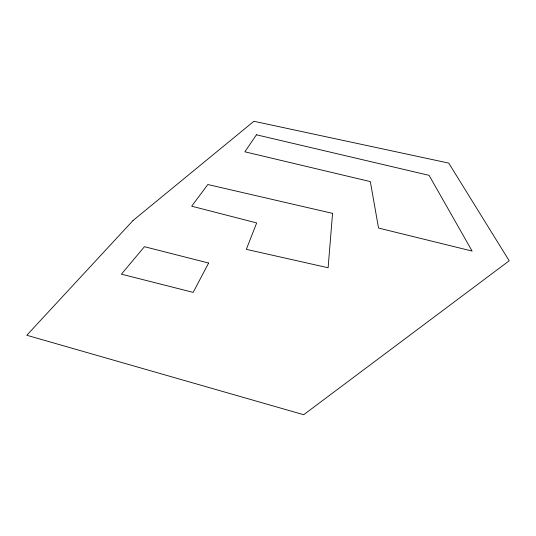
<?xml version="1.0" encoding="UTF-8"?>
<svg xmlns="http://www.w3.org/2000/svg" width="536" height="536" viewBox="0 0 536 536"><rect width="100%" height="100%" fill="white"/><g stroke="black" fill="none" stroke-linecap="round" stroke-linejoin="round"><path stroke-width="0.8" d="M332.561 213.368L328.119 267.759L246.326 249.347L256.684 222.936L191.707 206.199L207.821 184.525L332.561 213.368M208.625 263.035L193.174 292.381L121.397 274.171L144.439 246.701L208.625 263.035M256.436 134.791L244.878 151.815L370.329 181.597L378.543 228.055L472.115 251.069L429.081 175.352L256.436 134.791M133.022 220.517L26.8 335.261L303.691 414.717L509.2 260.791L448.719 163.085L253.91 121.283L133.022 220.517"/></g></svg>
